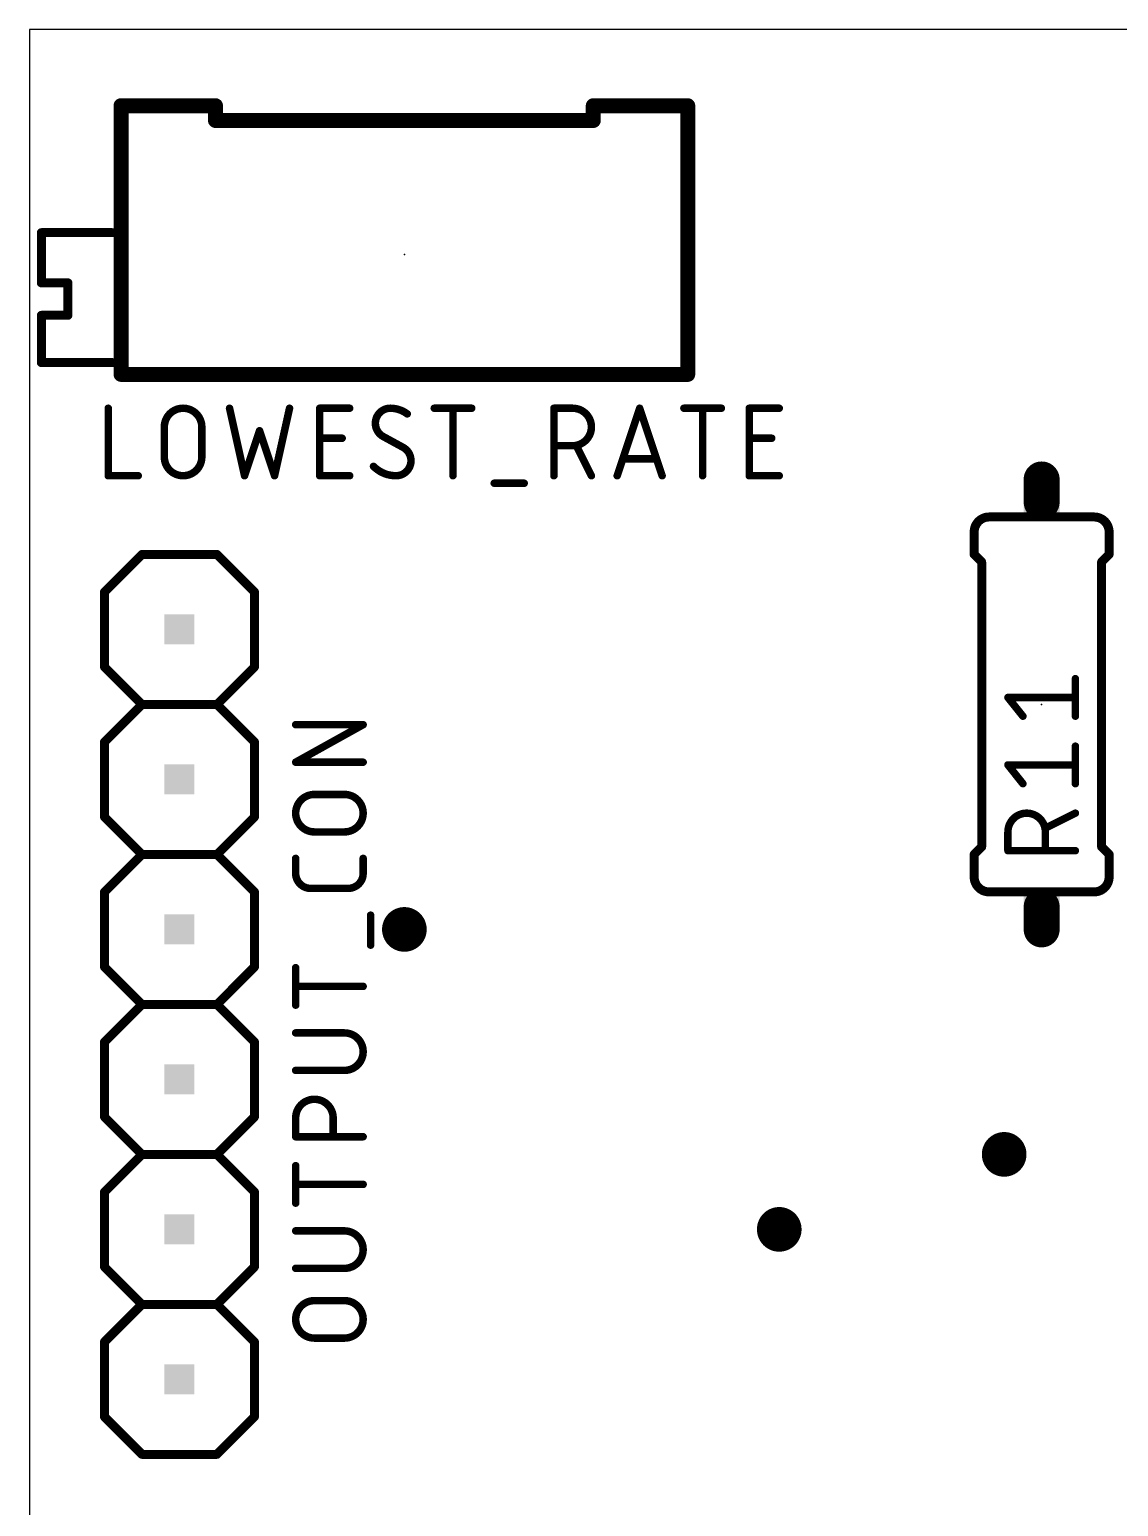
# Model space of a CAD drawing. Extents: x 0 to 48, y 0 to 102.
# Drawn here: x 0 to 18.45, y 74.05 to 99.06 of the extents above; entities that cross this region are included whole.
import ezdxf

# ---------------------------------------------------------------- set-up
doc = ezdxf.new("R2010")
doc.units = 0
for name, color, linetype in [('18', 110, 'CONTINUOUS'), ('20', 31, 'CONTINUOUS'), ('21', 253, 'CONTINUOUS'), ('23', 53, 'CONTINUOUS'), ('25', 253, 'CONTINUOUS'), ('51', 253, 'CONTINUOUS')]:
    doc.layers.add(name, color=color, linetype=linetype)

# ---------------------------------------------------------------- blocks, each defined once
blk = doc.blocks.new('RECT')
blk.add_solid([(-0.5, -0.5), (0.5, -0.5), (-0.5, 0.5), (0.5, 0.5)])
blk = doc.blocks.new('ROUNDV')
at = {"const_width": 0.5}
blk.add_lwpolyline([(0, -0.25, 1), (0, 0.25, 1), (0, -0.25)], format="xyb", dxfattribs=at)

msp = doc.modelspace()

# ---------------------------------------------------------------- linework, layer by layer
at = {"layer": '20'}
for p, q in [((48.26, 99.06), (0, 99.06)), ((0, 99.06), (0, 0))]:
    msp.add_line(p, q, dxfattribs=at)
at = {"layer": '21'}
for points, const_width in [([(1.55, 93.22), (1.55, 97.77)], 0.254), ([(1.55, 97.77), (3.15, 97.77)], 0.254), ([(3.15, 97.77), (3.15, 97.52)], 0.254), ([(9.55, 97.52), (9.55, 97.77)], 0.254), ([(9.55, 97.77), (11.15, 97.77)], 0.254), ([(11.15, 97.77), (11.15, 93.22)], 0.254), ([(3.15, 97.52), (9.55, 97.52)], 0.254), ([(0.2, 94.77), (0.2, 95.62)], 0.1524), ([(0.2, 95.62), (1.4, 95.62)], 0.1524), ([(0.65, 94.77), (0.2, 94.77)], 0.1524), ([(0.65, 94.22), (0.65, 94.77)], 0.1524), ([(0.2, 93.42), (0.2, 94.22)], 0.1524), ([(0.2, 94.22), (0.65, 94.22)], 0.1524), ([(1.4, 93.42), (0.2, 93.42)], 0.1524), ([(11.15, 93.22), (1.55, 93.22)], 0.254), ([(16.002, 90.551), (16.002, 90.17)], 0.1524), ([(18.288, 90.551), (18.288, 90.17)], 0.1524), ([(1.27, 89.535), (1.905, 90.17)], 0.1524), ([(1.905, 90.17), (3.175, 90.17)], 0.1524), ([(3.175, 90.17), (3.81, 89.535)], 0.1524), ([(16.129, 90.043), (16.002, 90.17)], 0.1524), ([(16.129, 90.043), (16.129, 85.217)], 0.1524), ([(18.161, 90.043), (18.288, 90.17)], 0.1524), ([(18.161, 90.043), (18.161, 85.217)], 0.1524), ([(1.27, 88.265), (1.27, 89.535)], 0.1524), ([(3.81, 89.535), (3.81, 88.265)], 0.1524), ([(1.27, 88.265), (1.905, 87.63)], 0.1524), ([(3.175, 87.63), (3.81, 88.265)], 0.1524), ([(1.27, 86.995), (1.905, 87.63)], 0.1524), ([(1.905, 87.63), (3.175, 87.63)], 0.1524), ([(3.175, 87.63), (3.81, 86.995)], 0.1524), ([(1.27, 85.725), (1.27, 86.995)], 0.1524), ([(3.81, 86.995), (3.81, 85.725)], 0.1524), ([(1.905, 85.09), (1.27, 85.725)], 0.1524), ([(3.81, 85.725), (3.175, 85.09)], 0.1524), ([(16.129, 85.217), (16.002, 85.09)], 0.1524), ([(18.161, 85.217), (18.288, 85.09)], 0.1524), ([(1.27, 84.455), (1.905, 85.09)], 0.1524), ([(1.905, 85.09), (3.175, 85.09)], 0.1524), ([(3.175, 85.09), (3.81, 84.455)], 0.1524), ([(16.002, 84.709), (16.002, 85.09)], 0.1524), ([(18.288, 84.709), (18.288, 85.09)], 0.1524), ([(1.27, 83.185), (1.27, 84.455)], 0.1524), ([(3.81, 84.455), (3.81, 83.185)], 0.1524), ([(1.27, 83.185), (1.905, 82.55)], 0.1524), ([(3.175, 82.55), (3.81, 83.185)], 0.1524), ([(1.27, 81.915), (1.905, 82.55)], 0.1524), ([(1.905, 82.55), (3.175, 82.55)], 0.1524), ([(3.175, 82.55), (3.81, 81.915)], 0.1524), ([(1.27, 80.645), (1.27, 81.915)], 0.1524), ([(3.81, 81.915), (3.81, 80.645)], 0.1524), ([(1.905, 80.01), (1.27, 80.645)], 0.1524), ([(3.81, 80.645), (3.175, 80.01)], 0.1524), ([(1.27, 79.375), (1.905, 80.01)], 0.1524), ([(1.905, 80.01), (3.175, 80.01)], 0.1524), ([(3.175, 80.01), (3.81, 79.375)], 0.1524), ([(1.27, 78.105), (1.27, 79.375)], 0.1524), ([(3.81, 79.375), (3.81, 78.105)], 0.1524), ([(1.905, 77.47), (1.27, 78.105)], 0.1524), ([(3.81, 78.105), (3.175, 77.47)], 0.1524), ([(1.27, 76.835), (1.905, 77.47)], 0.1524), ([(1.905, 77.47), (3.175, 77.47)], 0.1524), ([(3.175, 77.47), (3.81, 76.835)], 0.1524), ([(1.27, 75.565), (1.27, 76.835)], 0.1524), ([(3.81, 76.835), (3.81, 75.565)], 0.1524), ([(1.27, 75.565), (1.905, 74.93)], 0.1524), ([(3.175, 74.93), (3.81, 75.565)], 0.1524), ([(1.905, 74.93), (3.175, 74.93)], 0.1524)]:
    msp.add_lwpolyline(points, dxfattribs=dict(at, const_width=const_width))
for points, const_width in [([(1.6135, 97.77, 1), (1.4865, 97.77)], 0.127), ([(1.55, 97.8335, 1), (1.55, 97.7065)], 0.127), ([(3.2135, 97.77, 1), (3.0865, 97.77)], 0.127), ([(3.15, 97.7065, 1), (3.15, 97.8335)], 0.127), ([(9.6135, 97.77, 1), (9.4865, 97.77)], 0.127), ([(9.55, 97.8335, 1), (9.55, 97.7065)], 0.127), ([(11.2135, 97.77, 1), (11.0865, 97.77)], 0.127), ([(11.15, 97.7065, 1), (11.15, 97.8335)], 0.127), ([(3.15, 97.5835, 1), (3.15, 97.4565)], 0.127), ([(3.0865, 97.52, 1), (3.2135, 97.52)], 0.127), ([(9.4865, 97.52, 1), (9.6135, 97.52)], 0.127), ([(9.55, 97.4565, 1), (9.55, 97.5835)], 0.127), ([(0.2381, 95.62, 1), (0.1619, 95.62)], 0.0762), ([(0.2, 95.6581, 1), (0.2, 95.5819)], 0.0762), ([(1.4, 95.5819, 1), (1.4, 95.6581)], 0.0762), ([(0.2, 94.8081, 1), (0.2, 94.7319)], 0.0762), ([(0.1619, 94.77, 1), (0.2381, 94.77)], 0.0762), ([(0.6881, 94.77, 1), (0.6119, 94.77)], 0.0762), ([(0.65, 94.7319, 1), (0.65, 94.8081)], 0.0762), ([(0.2381, 94.22, 1), (0.1619, 94.22)], 0.0762), ([(0.2, 94.2581, 1), (0.2, 94.1819)], 0.0762), ([(0.6119, 94.22, 1), (0.6881, 94.22)], 0.0762), ([(0.65, 94.1819, 1), (0.65, 94.2581)], 0.0762), ([(0.2, 93.4581, 1), (0.2, 93.3819)], 0.0762), ([(0.1619, 93.42, 1), (0.2381, 93.42)], 0.0762), ([(1.4, 93.3819, 1), (1.4, 93.4581)], 0.0762), ([(1.55, 93.2835, 1), (1.55, 93.1565)], 0.127), ([(11.15, 93.1565, 1), (11.15, 93.2835)], 0.127), ([(1.4865, 93.22, 1), (1.6135, 93.22)], 0.127), ([(11.0865, 93.22, 1), (11.2135, 93.22)], 0.127), ([(16.256, 90.805, 0.4142), (16.002, 90.551)], 0.1524), ([(16.256, 90.7669, 1), (16.256, 90.8431)], 0.0762), ([(18.288, 90.551, 0.4142), (18.034, 90.805)], 0.1524), ([(18.034, 90.8431, 1), (18.034, 90.7669)], 0.0762), ([(16.0401, 90.551, 1), (15.9639, 90.551)], 0.0762), ([(15.9639, 90.551, 1), (16.0401, 90.551)], 0.0762), ([(18.3261, 90.551, 1), (18.2499, 90.551)], 0.0762), ([(18.2499, 90.551, 1), (18.3261, 90.551)], 0.0762), ([(1.905, 90.2081, 1), (1.905, 90.1319)], 0.0762), ([(1.9319, 90.1431, 1), (1.8781, 90.1969)], 0.0762), ([(3.2019, 90.1969, 1), (3.1481, 90.1431)], 0.0762), ([(3.175, 90.1319, 1), (3.175, 90.2081)], 0.0762), ([(15.9639, 90.17, 1), (16.0401, 90.17)], 0.0762), ([(16.0289, 90.1969, 1), (15.9751, 90.1431)], 0.0762), ([(16.1671, 90.043, 1), (16.0909, 90.043)], 0.0762), ([(16.1021, 90.0161, 1), (16.1559, 90.0699)], 0.0762), ([(18.1991, 90.043, 1), (18.1229, 90.043)], 0.0762), ([(18.1341, 90.0699, 1), (18.1879, 90.0161)], 0.0762), ([(18.2499, 90.17, 1), (18.3261, 90.17)], 0.0762), ([(18.3149, 90.1431, 1), (18.2611, 90.1969)], 0.0762), ([(1.3081, 89.535, 1), (1.2319, 89.535)], 0.0762), ([(1.2431, 89.5619, 1), (1.2969, 89.5081)], 0.0762), ([(3.8481, 89.535, 1), (3.7719, 89.535)], 0.0762), ([(3.7831, 89.5081, 1), (3.8369, 89.5619)], 0.0762), ([(1.2319, 88.265, 1), (1.3081, 88.265)], 0.0762), ([(1.2969, 88.2919, 1), (1.2431, 88.2381)], 0.0762), ([(3.7719, 88.265, 1), (3.8481, 88.265)], 0.0762), ([(3.8369, 88.2381, 1), (3.7831, 88.2919)], 0.0762), ([(1.905, 87.6681, 1), (1.905, 87.5919)], 0.0762), ([(1.9319, 87.6031, 1), (1.8781, 87.6569)], 0.0762), ([(1.8781, 87.6031, 1), (1.9319, 87.6569)], 0.0762), ([(3.2019, 87.6569, 1), (3.1481, 87.6031)], 0.0762), ([(3.1481, 87.6569, 1), (3.2019, 87.6031)], 0.0762), ([(3.175, 87.5919, 1), (3.175, 87.6681)], 0.0762), ([(1.3081, 86.995, 1), (1.2319, 86.995)], 0.0762), ([(1.2431, 87.0219, 1), (1.2969, 86.9681)], 0.0762), ([(3.8481, 86.995, 1), (3.7719, 86.995)], 0.0762), ([(3.7831, 86.9681, 1), (3.8369, 87.0219)], 0.0762), ([(1.2969, 85.7519, 1), (1.2431, 85.6981)], 0.0762), ([(3.8369, 85.6981, 1), (3.7831, 85.7519)], 0.0762), ([(1.2319, 85.725, 1), (1.3081, 85.725)], 0.0762), ([(3.7719, 85.725, 1), (3.8481, 85.725)], 0.0762), ([(16.1559, 85.1901, 1), (16.1021, 85.2439)], 0.0762), ([(18.1879, 85.2439, 1), (18.1341, 85.1901)], 0.0762), ([(1.905, 85.1281, 1), (1.905, 85.0519)], 0.0762), ([(1.9319, 85.0631, 1), (1.8781, 85.1169)], 0.0762), ([(1.8781, 85.0631, 1), (1.9319, 85.1169)], 0.0762), ([(3.2019, 85.1169, 1), (3.1481, 85.0631)], 0.0762), ([(3.1481, 85.1169, 1), (3.2019, 85.0631)], 0.0762), ([(3.175, 85.0519, 1), (3.175, 85.1281)], 0.0762), ([(16.0401, 85.09, 1), (15.9639, 85.09)], 0.0762), ([(15.9751, 85.1169, 1), (16.0289, 85.0631)], 0.0762), ([(16.0909, 85.217, 1), (16.1671, 85.217)], 0.0762), ([(18.1229, 85.217, 1), (18.1991, 85.217)], 0.0762), ([(18.3261, 85.09, 1), (18.2499, 85.09)], 0.0762), ([(18.2611, 85.0631, 1), (18.3149, 85.1169)], 0.0762), ([(16.002, 84.709, 0.4142), (16.256, 84.455)], 0.1524), ([(16.0401, 84.709, 1), (15.9639, 84.709)], 0.0762), ([(15.9639, 84.709, 1), (16.0401, 84.709)], 0.0762), ([(18.034, 84.455, 0.4142), (18.288, 84.709)], 0.1524), ([(18.3261, 84.709, 1), (18.2499, 84.709)], 0.0762), ([(18.2499, 84.709, 1), (18.3261, 84.709)], 0.0762), ([(1.3081, 84.455, 1), (1.2319, 84.455)], 0.0762), ([(1.2431, 84.4819, 1), (1.2969, 84.4281)], 0.0762), ([(3.8481, 84.455, 1), (3.7719, 84.455)], 0.0762), ([(3.7831, 84.4281, 1), (3.8369, 84.4819)], 0.0762), ([(16.256, 84.4169, 1), (16.256, 84.4931)], 0.0762), ([(18.034, 84.4931, 1), (18.034, 84.4169)], 0.0762), ([(1.2319, 83.185, 1), (1.3081, 83.185)], 0.0762), ([(1.2969, 83.2119, 1), (1.2431, 83.1581)], 0.0762), ([(3.7719, 83.185, 1), (3.8481, 83.185)], 0.0762), ([(3.8369, 83.1581, 1), (3.7831, 83.2119)], 0.0762), ([(1.905, 82.5881, 1), (1.905, 82.5119)], 0.0762), ([(1.9319, 82.5231, 1), (1.8781, 82.5769)], 0.0762), ([(1.8781, 82.5231, 1), (1.9319, 82.5769)], 0.0762), ([(3.2019, 82.5769, 1), (3.1481, 82.5231)], 0.0762), ([(3.1481, 82.5769, 1), (3.2019, 82.5231)], 0.0762), ([(3.175, 82.5119, 1), (3.175, 82.5881)], 0.0762), ([(1.3081, 81.915, 1), (1.2319, 81.915)], 0.0762), ([(1.2431, 81.9419, 1), (1.2969, 81.8881)], 0.0762), ([(3.8481, 81.915, 1), (3.7719, 81.915)], 0.0762), ([(3.7831, 81.8881, 1), (3.8369, 81.9419)], 0.0762), ([(1.2319, 80.645, 1), (1.3081, 80.645)], 0.0762), ([(1.2969, 80.6719, 1), (1.2431, 80.6181)], 0.0762), ([(3.7719, 80.645, 1), (3.8481, 80.645)], 0.0762), ([(3.8369, 80.6181, 1), (3.7831, 80.6719)], 0.0762), ([(1.905, 80.0481, 1), (1.905, 79.9719)], 0.0762), ([(1.9319, 79.9831, 1), (1.8781, 80.0369)], 0.0762), ([(1.8781, 79.9831, 1), (1.9319, 80.0369)], 0.0762), ([(3.2019, 80.0369, 1), (3.1481, 79.9831)], 0.0762), ([(3.1481, 80.0369, 1), (3.2019, 79.9831)], 0.0762), ([(3.175, 79.9719, 1), (3.175, 80.0481)], 0.0762), ([(1.3081, 79.375, 1), (1.2319, 79.375)], 0.0762), ([(1.2431, 79.4019, 1), (1.2969, 79.3481)], 0.0762), ([(3.8481, 79.375, 1), (3.7719, 79.375)], 0.0762), ([(3.7831, 79.3481, 1), (3.8369, 79.4019)], 0.0762), ([(1.2319, 78.105, 1), (1.3081, 78.105)], 0.0762), ([(1.2969, 78.1319, 1), (1.2431, 78.0781)], 0.0762), ([(3.7719, 78.105, 1), (3.8481, 78.105)], 0.0762), ([(3.8369, 78.0781, 1), (3.7831, 78.1319)], 0.0762), ([(1.905, 77.5081, 1), (1.905, 77.4319)], 0.0762), ([(1.9319, 77.4431, 1), (1.8781, 77.4969)], 0.0762), ([(3.2019, 77.4969, 1), (3.1481, 77.4431)], 0.0762), ([(3.175, 77.4319, 1), (3.175, 77.5081)], 0.0762), ([(1.8781, 77.4431, 1), (1.9319, 77.4969)], 0.0762), ([(3.1481, 77.4969, 1), (3.2019, 77.4431)], 0.0762), ([(1.3081, 76.835, 1), (1.2319, 76.835)], 0.0762), ([(1.2431, 76.8619, 1), (1.2969, 76.8081)], 0.0762), ([(3.8481, 76.835, 1), (3.7719, 76.835)], 0.0762), ([(3.7831, 76.8081, 1), (3.8369, 76.8619)], 0.0762), ([(1.2319, 75.565, 1), (1.3081, 75.565)], 0.0762), ([(1.2969, 75.5919, 1), (1.2431, 75.5381)], 0.0762), ([(3.7719, 75.565, 1), (3.8481, 75.565)], 0.0762), ([(3.8369, 75.5381, 1), (3.7831, 75.5919)], 0.0762), ([(1.905, 74.9681, 1), (1.905, 74.8919)], 0.0762), ([(1.8781, 74.9031, 1), (1.9319, 74.9569)], 0.0762), ([(3.1481, 74.9569, 1), (3.2019, 74.9031)], 0.0762), ([(3.175, 74.8919, 1), (3.175, 74.9681)], 0.0762)]:
    msp.add_lwpolyline(points, format="xyb", dxfattribs=dict(at, const_width=const_width))
at = {"layer": '23'}
for p in [(6.35, 95.25), (17.145, 87.63), (2.54, 82.55)]:
    msp.add_point(p, dxfattribs=at)
at = {"layer": '25', "const_width": 0.127}
for points in [[(1.3335, 92.6465), (1.3335, 91.5035)], [(3.3884, 92.6465), (3.6424, 91.5035)], [(4.1504, 91.5035), (4.4044, 92.6465)], [(4.9149, 91.5035), (4.9149, 92.6465)], [(4.9149, 92.6465), (5.4229, 92.6465)], [(6.8555, 92.6465), (7.4905, 92.6465)], [(7.173, 91.5035), (7.173, 92.6465)], [(8.883, 91.5035), (8.883, 92.6465)], [(8.883, 92.6465), (9.2005, 92.6465)], [(9.9543, 91.5035), (10.3353, 92.6465)], [(10.3353, 92.6465), (10.7163, 91.5035)], [(11.0846, 92.6465), (11.7196, 92.6465)], [(11.4021, 91.5035), (11.4021, 92.6465)], [(12.192, 91.5035), (12.192, 92.6465)], [(12.192, 92.6465), (12.7, 92.6465)], [(2.2835, 91.821), (2.2835, 92.329)], [(2.9185, 92.329), (2.9185, 91.821)], [(3.6424, 91.5035), (3.8964, 92.2655)], [(3.8964, 92.2655), (4.1504, 91.5035)], [(4.9149, 92.1385), (5.2959, 92.1385)], [(6.3348, 91.9798), (5.9855, 92.1703)], [(9.2005, 92.0115), (8.883, 92.0115)], [(9.518, 91.5035), (9.264, 92.0115)], [(12.192, 92.1385), (12.573, 92.1385)], [(10.621, 91.7893), (10.0495, 91.7893)], [(1.3335, 91.5035), (1.8415, 91.5035)], [(5.4229, 91.5035), (4.9149, 91.5035)], [(12.7, 91.5035), (12.192, 91.5035)], [(7.8715, 91.3765), (8.3795, 91.3765)], [(17.7165, 87.4312), (17.7165, 88.0662)], [(16.8275, 87.4312), (16.5735, 87.7487)], [(16.5735, 87.7487), (17.7165, 87.7487)], [(4.5085, 86.6521), (5.6515, 87.2871)], [(5.6515, 87.2871), (4.5085, 87.2871)], [(17.7165, 86.2882), (17.7165, 86.9232)], [(5.6515, 86.6521), (4.5085, 86.6521)], [(16.8275, 86.2882), (16.5735, 86.6057)], [(16.5735, 86.6057), (17.7165, 86.6057)], [(4.826, 86.106), (5.334, 86.106)], [(17.7165, 85.7885), (17.2085, 85.5345)], [(5.334, 85.471), (4.826, 85.471)], [(16.5735, 85.1535), (16.5735, 85.471)], [(17.2085, 85.471), (17.2085, 85.1535)], [(4.5085, 84.7688), (4.5085, 85.0228)], [(5.6515, 85.0228), (5.6515, 84.7688)], [(17.7165, 85.1535), (16.5735, 85.1535)], [(5.3975, 84.5148), (4.7625, 84.5148)], [(5.7785, 83.5533), (5.7785, 84.0613)], [(4.5085, 82.5373), (4.5085, 83.1723)], [(5.6515, 82.8548), (4.5085, 82.8548)], [(5.334, 82.0674), (4.5085, 82.0674)], [(4.5085, 81.4324), (5.334, 81.4324)], [(4.5085, 80.3085), (4.5085, 80.626)], [(5.1435, 80.626), (5.1435, 80.3085)], [(5.6515, 80.3085), (4.5085, 80.3085)], [(4.5085, 79.1845), (4.5085, 79.8195)], [(5.6515, 79.502), (4.5085, 79.502)], [(5.334, 78.7146), (4.5085, 78.7146)], [(4.5085, 78.0796), (5.334, 78.0796)], [(4.826, 77.5335), (5.334, 77.5335)], [(5.334, 76.8985), (4.826, 76.8985)]]:
    msp.add_lwpolyline(points, dxfattribs=at)
at = {"layer": '25'}
for points, const_width in [([(1.3653, 92.6465, 1), (1.3018, 92.6465)], 0.0635), ([(2.9185, 92.329, 1), (2.2835, 92.329)], 0.127), ([(3.4194, 92.6534, 1), (3.3574, 92.6396)], 0.0635), ([(4.4354, 92.6396, 1), (4.3734, 92.6534)], 0.0635), ([(4.9466, 92.6465, 1), (4.8831, 92.6465)], 0.0635), ([(4.9149, 92.6783, 1), (4.9149, 92.6148)], 0.0635), ([(5.4229, 92.6148, 1), (5.4229, 92.6783)], 0.0635), ([(6.1125, 92.6465, 0.4142), (5.8585, 92.3925)], 0.127), ([(6.3983, 92.5513, 0.1623), (6.1125, 92.6465)], 0.127), ([(6.1125, 92.6783, 1), (6.1125, 92.6148)], 0.0635), ([(6.1125, 92.6148, 1), (6.1125, 92.6783)], 0.0635), ([(6.3792, 92.5259, 1), (6.4173, 92.5766)], 0.0635), ([(6.8555, 92.6783, 1), (6.8555, 92.6148)], 0.0635), ([(7.2047, 92.6465, 1), (7.1412, 92.6465)], 0.0635), ([(7.4905, 92.6148, 1), (7.4905, 92.6783)], 0.0635), ([(8.883, 92.6783, 1), (8.883, 92.6148)], 0.0635), ([(8.9148, 92.6465, 1), (8.8513, 92.6465)], 0.0635), ([(9.2005, 92.0115, 1), (9.2005, 92.6465)], 0.127), ([(9.2005, 92.6783, 1), (9.2005, 92.6148)], 0.0635), ([(9.2005, 92.6148, 1), (9.2005, 92.6783)], 0.0635), ([(10.3654, 92.6565, 1), (10.3051, 92.6365)], 0.0635), ([(10.3654, 92.6365, 1), (10.3051, 92.6565)], 0.0635), ([(11.0846, 92.6783, 1), (11.0846, 92.6148)], 0.0635), ([(11.4338, 92.6465, 1), (11.3703, 92.6465)], 0.0635), ([(11.7196, 92.6148, 1), (11.7196, 92.6783)], 0.0635), ([(12.2237, 92.6465, 1), (12.1602, 92.6465)], 0.0635), ([(12.192, 92.6783, 1), (12.192, 92.6148)], 0.0635), ([(12.7, 92.6148, 1), (12.7, 92.6783)], 0.0635), ([(2.3152, 92.329, 1), (2.2517, 92.329)], 0.0635), ([(2.2517, 92.329, 1), (2.3152, 92.329)], 0.0635), ([(2.9502, 92.329, 1), (2.8867, 92.329)], 0.0635), ([(2.8867, 92.329, 1), (2.9502, 92.329)], 0.0635), ([(3.9265, 92.2755, 1), (3.8662, 92.2555)], 0.0635), ([(3.9265, 92.2555, 1), (3.8662, 92.2755)], 0.0635), ([(5.8585, 92.3925, 0.2656), (5.9855, 92.1703)], 0.127), ([(5.8903, 92.3925, 1), (5.8268, 92.3925)], 0.0635), ([(5.8268, 92.3925, 1), (5.8903, 92.3925)], 0.0635), ([(4.9149, 92.1703, 1), (4.9149, 92.1068)], 0.0635), ([(5.2959, 92.1068, 1), (5.2959, 92.1703)], 0.0635), ([(6.0007, 92.1981, 1), (5.9703, 92.1424)], 0.0635), ([(5.9694, 92.1429, 1), (6.0016, 92.1976)], 0.0635), ([(8.883, 92.0433, 1), (8.883, 91.9797)], 0.0635), ([(9.2005, 92.0433, 1), (9.2005, 91.9797)], 0.0635), ([(9.2005, 91.9797, 1), (9.2005, 92.0433)], 0.0635), ([(9.2924, 92.0257, 1), (9.2356, 91.9973)], 0.0635), ([(12.192, 92.1703, 1), (12.192, 92.1068)], 0.0635), ([(12.573, 92.1068, 1), (12.573, 92.1703)], 0.0635), ([(2.2835, 91.821, 1), (2.9185, 91.821)], 0.127), ([(2.3152, 91.821, 1), (2.2517, 91.821)], 0.0635), ([(2.2517, 91.821, 1), (2.3152, 91.821)], 0.0635), ([(2.9502, 91.821, 1), (2.8867, 91.821)], 0.0635), ([(2.8867, 91.821, 1), (2.9502, 91.821)], 0.0635), ([(6.2078, 91.5035, 0.4142), (6.4618, 91.7575)], 0.127), ([(6.3509, 92.0071, 1), (6.3186, 91.9524)], 0.0635), ([(6.4618, 91.7575, 0.2656), (6.3348, 91.9798)], 0.127), ([(6.3196, 91.9519, 1), (6.35, 92.0076)], 0.0635), ([(6.4935, 91.7575, 1), (6.43, 91.7575)], 0.0635), ([(10.0495, 91.821, 1), (10.0495, 91.7575)], 0.0635), ([(10.621, 91.7575, 1), (10.621, 91.821)], 0.0635), ([(1.3335, 91.5353, 1), (1.3335, 91.4718)], 0.0635), ([(1.8415, 91.4718, 1), (1.8415, 91.5353)], 0.0635), ([(4.9149, 91.5353, 1), (4.9149, 91.4718)], 0.0635), ([(5.4229, 91.4718, 1), (5.4229, 91.5353)], 0.0635), ([(5.8268, 91.6623, 0.2), (6.2078, 91.5035)], 0.127), ([(5.8493, 91.6846, 1), (5.8042, 91.6399)], 0.0635), ([(6.2078, 91.5353, 1), (6.2078, 91.4718)], 0.0635), ([(6.2078, 91.4718, 1), (6.2078, 91.5353)], 0.0635), ([(6.43, 91.7575, 1), (6.4935, 91.7575)], 0.0635), ([(9.4896, 91.4893, 1), (9.5464, 91.5177)], 0.0635), ([(12.192, 91.5353, 1), (12.192, 91.4718)], 0.0635), ([(12.7, 91.4718, 1), (12.7, 91.5353)], 0.0635), ([(1.3018, 91.5035, 1), (1.3653, 91.5035)], 0.0635), ([(3.6122, 91.5135, 1), (3.6725, 91.4935)], 0.0635), ([(3.6114, 91.4966, 1), (3.6734, 91.5104)], 0.0635), ([(4.1194, 91.5104, 1), (4.1814, 91.4966)], 0.0635), ([(4.1202, 91.4935, 1), (4.1805, 91.5135)], 0.0635), ([(4.8831, 91.5035, 1), (4.9466, 91.5035)], 0.0635), ([(7.1412, 91.5035, 1), (7.2047, 91.5035)], 0.0635), ([(7.8715, 91.4083, 1), (7.8715, 91.3448)], 0.0635), ([(8.3795, 91.3448, 1), (8.3795, 91.4083)], 0.0635), ([(8.8513, 91.5035, 1), (8.9148, 91.5035)], 0.0635), ([(9.9241, 91.5135, 1), (9.9844, 91.4935)], 0.0635), ([(10.6861, 91.4935, 1), (10.7464, 91.5135)], 0.0635), ([(11.3703, 91.5035, 1), (11.4338, 91.5035)], 0.0635), ([(12.1602, 91.5035, 1), (12.2237, 91.5035)], 0.0635), ([(17.7482, 88.0662, 1), (17.6848, 88.0662)], 0.0635), ([(16.5735, 87.7805, 1), (16.5735, 87.717)], 0.0635), ([(16.5983, 87.7685, 1), (16.5487, 87.7289)], 0.0635), ([(17.7165, 87.717, 1), (17.7165, 87.7805)], 0.0635), ([(4.5085, 87.3188, 1), (4.5085, 87.2553)], 0.0635), ([(5.6669, 87.2593, 1), (5.6361, 87.3149)], 0.0635), ([(5.6515, 87.2553, 1), (5.6515, 87.3188)], 0.0635), ([(16.8027, 87.4114, 1), (16.8523, 87.451)], 0.0635), ([(17.6848, 87.4312, 1), (17.7482, 87.4312)], 0.0635), ([(17.7482, 86.9232, 1), (17.6848, 86.9232)], 0.0635), ([(4.5085, 86.6838, 1), (4.5085, 86.6203)], 0.0635), ([(4.4931, 86.6799, 1), (4.5239, 86.6243)], 0.0635), ([(5.6515, 86.6203, 1), (5.6515, 86.6838)], 0.0635), ([(16.5735, 86.6375, 1), (16.5735, 86.574)], 0.0635), ([(16.5983, 86.6255, 1), (16.5487, 86.5859)], 0.0635), ([(17.7165, 86.574, 1), (17.7165, 86.6375)], 0.0635), ([(16.8027, 86.2684, 1), (16.8523, 86.308)], 0.0635), ([(17.6848, 86.2882, 1), (17.7482, 86.2882)], 0.0635), ([(4.826, 86.106, 1), (4.826, 85.471)], 0.127), ([(4.826, 86.1377, 1), (4.826, 86.0742)], 0.0635), ([(4.826, 86.0742, 1), (4.826, 86.1377)], 0.0635), ([(5.334, 85.471, 1), (5.334, 86.106)], 0.127), ([(5.334, 86.1377, 1), (5.334, 86.0742)], 0.0635), ([(5.334, 86.0742, 1), (5.334, 86.1377)], 0.0635), ([(17.2085, 85.471, 1), (16.5735, 85.471)], 0.127), ([(17.7307, 85.7601, 1), (17.7023, 85.8169)], 0.0635), ([(17.1943, 85.5629, 1), (17.2227, 85.5061)], 0.0635), ([(4.826, 85.5027, 1), (4.826, 85.4392)], 0.0635), ([(4.826, 85.4392, 1), (4.826, 85.5027)], 0.0635), ([(5.334, 85.5027, 1), (5.334, 85.4392)], 0.0635), ([(5.334, 85.4392, 1), (5.334, 85.5027)], 0.0635), ([(16.6052, 85.471, 1), (16.5418, 85.471)], 0.0635), ([(16.5418, 85.471, 1), (16.6052, 85.471)], 0.0635), ([(17.2402, 85.471, 1), (17.1768, 85.471)], 0.0635), ([(17.1768, 85.471, 1), (17.2402, 85.471)], 0.0635), ([(4.5403, 85.0228, 1), (4.4768, 85.0228)], 0.0635), ([(5.6833, 85.0228, 1), (5.6198, 85.0228)], 0.0635), ([(16.5735, 85.1853, 1), (16.5735, 85.1218)], 0.0635), ([(16.5418, 85.1535, 1), (16.6052, 85.1535)], 0.0635), ([(17.1768, 85.1535, 1), (17.2402, 85.1535)], 0.0635), ([(17.7165, 85.1218, 1), (17.7165, 85.1853)], 0.0635), ([(4.5085, 84.7688, 0.4142), (4.7625, 84.5148)], 0.127), ([(4.5403, 84.7688, 1), (4.4768, 84.7688)], 0.0635), ([(4.4768, 84.7688, 1), (4.5403, 84.7688)], 0.0635), ([(5.3975, 84.5148, 0.4142), (5.6515, 84.7688)], 0.127), ([(5.6833, 84.7688, 1), (5.6198, 84.7688)], 0.0635), ([(5.6198, 84.7688, 1), (5.6833, 84.7688)], 0.0635), ([(4.7625, 84.5465, 1), (4.7625, 84.483)], 0.0635), ([(4.7625, 84.483, 1), (4.7625, 84.5465)], 0.0635), ([(5.3975, 84.5465, 1), (5.3975, 84.483)], 0.0635), ([(5.3975, 84.483, 1), (5.3975, 84.5465)], 0.0635), ([(5.8102, 84.0613, 1), (5.7468, 84.0613)], 0.0635), ([(5.7468, 83.5533, 1), (5.8102, 83.5533)], 0.0635), ([(4.5403, 83.1723, 1), (4.4768, 83.1723)], 0.0635), ([(4.5085, 82.8865, 1), (4.5085, 82.823)], 0.0635), ([(5.6515, 82.823, 1), (5.6515, 82.8865)], 0.0635), ([(4.4768, 82.5373, 1), (4.5403, 82.5373)], 0.0635), ([(4.5085, 82.0992, 1), (4.5085, 82.0357)], 0.0635), ([(5.334, 81.4324, 1), (5.334, 82.0674)], 0.127), ([(5.334, 82.0992, 1), (5.334, 82.0357)], 0.0635), ([(5.334, 82.0357, 1), (5.334, 82.0992)], 0.0635), ([(4.5085, 81.4642, 1), (4.5085, 81.4006)], 0.0635), ([(5.334, 81.4642, 1), (5.334, 81.4006)], 0.0635), ([(5.334, 81.4006, 1), (5.334, 81.4642)], 0.0635), ([(5.1435, 80.626, 1), (4.5085, 80.626)], 0.127), ([(4.5403, 80.626, 1), (4.4768, 80.626)], 0.0635), ([(4.4768, 80.626, 1), (4.5403, 80.626)], 0.0635), ([(5.1753, 80.626, 1), (5.1118, 80.626)], 0.0635), ([(5.1118, 80.626, 1), (5.1753, 80.626)], 0.0635), ([(4.5085, 80.3402, 1), (4.5085, 80.2767)], 0.0635), ([(4.4768, 80.3085, 1), (4.5403, 80.3085)], 0.0635), ([(5.1118, 80.3085, 1), (5.1753, 80.3085)], 0.0635), ([(5.6515, 80.2767, 1), (5.6515, 80.3402)], 0.0635), ([(4.5403, 79.8195, 1), (4.4768, 79.8195)], 0.0635), ([(4.5085, 79.5338, 1), (4.5085, 79.4703)], 0.0635), ([(5.6515, 79.4703, 1), (5.6515, 79.5338)], 0.0635), ([(4.4768, 79.1845, 1), (4.5403, 79.1845)], 0.0635), ([(4.5085, 78.7464, 1), (4.5085, 78.6829)], 0.0635), ([(5.334, 78.0796, 1), (5.334, 78.7146)], 0.127), ([(5.334, 78.7464, 1), (5.334, 78.6829)], 0.0635), ([(5.334, 78.6829, 1), (5.334, 78.7464)], 0.0635), ([(4.5085, 78.1114, 1), (4.5085, 78.0478)], 0.0635), ([(5.334, 78.1114, 1), (5.334, 78.0478)], 0.0635), ([(5.334, 78.0478, 1), (5.334, 78.1114)], 0.0635), ([(4.826, 77.5335, 1), (4.826, 76.8985)], 0.127), ([(4.826, 77.5653, 1), (4.826, 77.5018)], 0.0635), ([(4.826, 77.5018, 1), (4.826, 77.5653)], 0.0635), ([(5.334, 76.8985, 1), (5.334, 77.5335)], 0.127), ([(5.334, 77.5653, 1), (5.334, 77.5018)], 0.0635), ([(5.334, 77.5018, 1), (5.334, 77.5653)], 0.0635), ([(4.826, 76.9303, 1), (4.826, 76.8667)], 0.0635), ([(4.826, 76.8667, 1), (4.826, 76.9303)], 0.0635), ([(5.334, 76.9303, 1), (5.334, 76.8667)], 0.0635), ([(5.334, 76.8667, 1), (5.334, 76.9303)], 0.0635)]:
    msp.add_lwpolyline(points, format="xyb", dxfattribs=dict(at, const_width=const_width))
at = {"layer": '51'}
for points, const_width in [([(17.145, 91.059), (17.145, 91.44)], 0.6096), ([(18.034, 90.805), (16.256, 90.805)], 0.1524), ([(18.034, 84.455), (16.256, 84.455)], 0.1524), ([(17.145, 83.82), (17.145, 84.201)], 0.6096)]:
    msp.add_lwpolyline(points, dxfattribs=dict(at, const_width=const_width))
for points, const_width in [([(17.2974, 91.44, 1), (16.9926, 91.44)], 0.3048), ([(16.9926, 91.059, 1), (17.2974, 91.059)], 0.3048), ([(16.256, 90.8431, 1), (16.256, 90.7669)], 0.0762), ([(18.034, 90.7669, 1), (18.034, 90.8431)], 0.0762), ([(16.256, 84.4931, 1), (16.256, 84.4169)], 0.0762), ([(17.2974, 84.201, 1), (16.9926, 84.201)], 0.3048), ([(18.034, 84.4169, 1), (18.034, 84.4931)], 0.0762), ([(16.9926, 83.82, 1), (17.2974, 83.82)], 0.3048)]:
    msp.add_lwpolyline(points, format="xyb", dxfattribs=dict(at, const_width=const_width))

# ---------------------------------------------------------------- block references
at = {"layer": '18', "xscale": 0.7564, "yscale": 0.7564}
for p in [(6.35, 83.82), (6.35, 83.82), (16.51, 80.01), (16.51, 80.01), (12.7, 78.74), (12.7, 78.74)]:
    msp.add_blockref('ROUNDV', p, dxfattribs=at)
at = {"layer": '51', "rotation": 90}
for p, xscale, yscale in [((17.145, 90.932), 0.254, 0.6096), ((2.54, 88.9), 0.508, 0.508), ((2.54, 86.36), 0.508, 0.508), ((17.145, 84.328), 0.254, 0.6096), ((2.54, 83.82), 0.508, 0.508), ((2.54, 81.28), 0.508, 0.508), ((2.54, 78.74), 0.508, 0.508), ((2.54, 76.2), 0.508, 0.508)]:
    msp.add_blockref('RECT', p, dxfattribs=dict(at, xscale=xscale, yscale=yscale))

doc.saveas('drawing.dxf')
